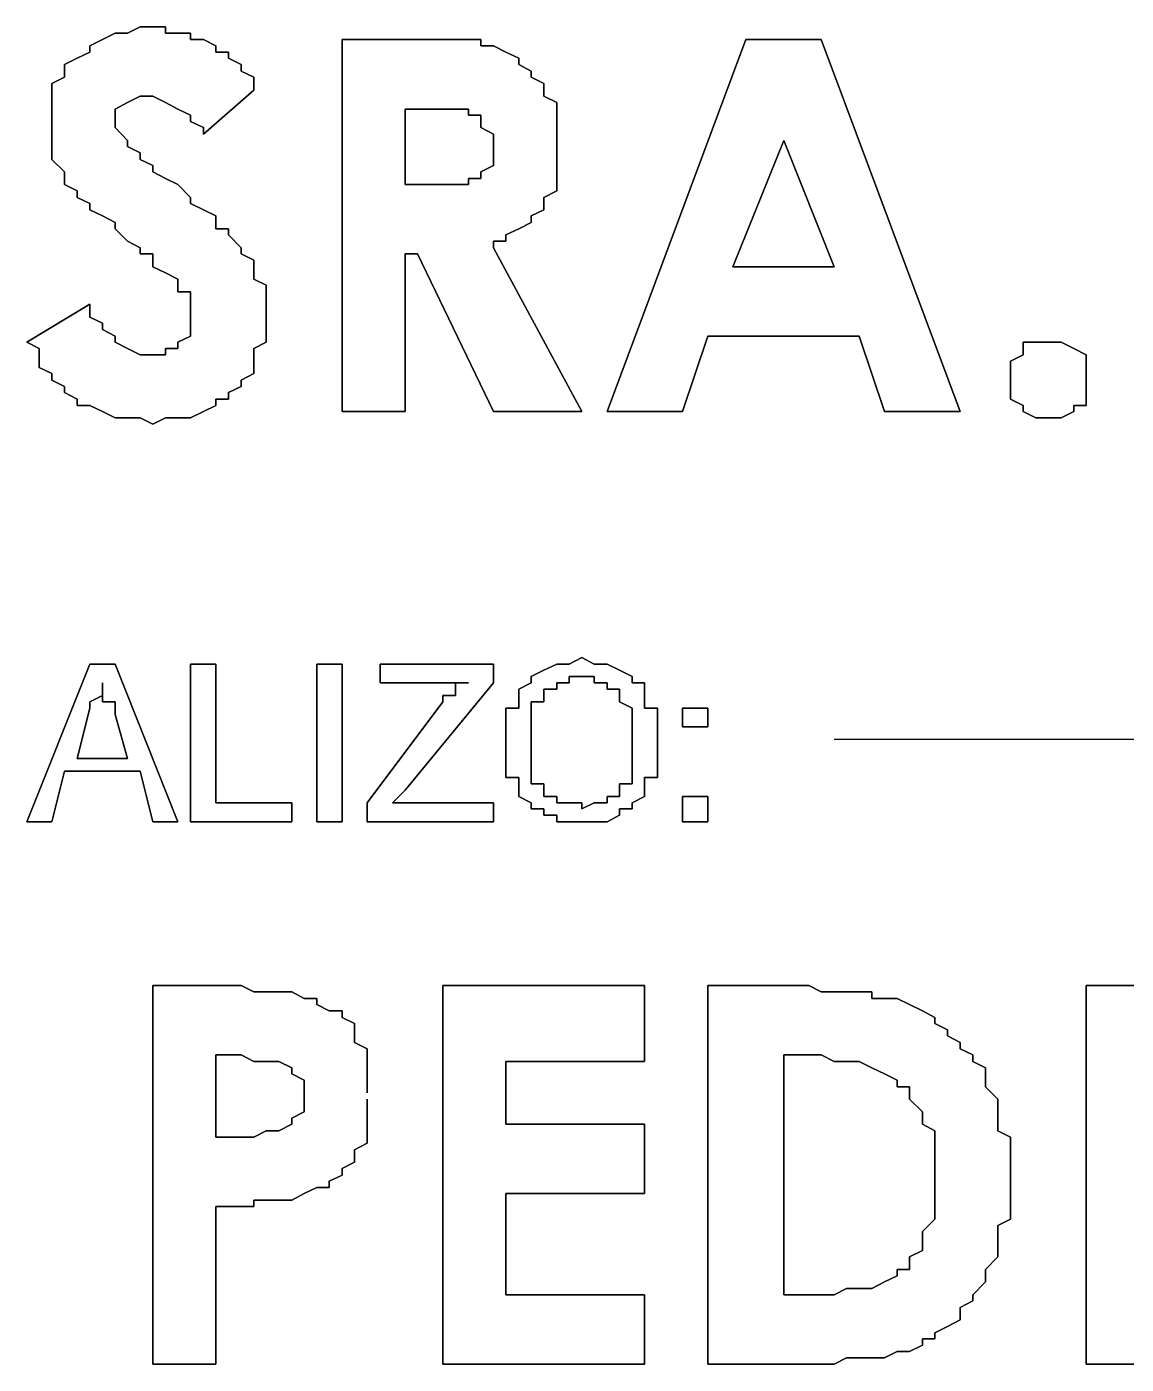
# Model space of a CAD drawing. Header units: metres. Extents: x 2.9 to 42.8, y 1.7 to 28.7.
# Drawn here: x 38.6186 to 38.9261, y 5.2299 to 5.6039 of the extents above; entities that cross this region are included whole.
import ezdxf

# ---------------------------------------------------------------- set-up
doc = ezdxf.new("R2010")
doc.units = ezdxf.units.M
doc.layers.add('AMARILLO', color=2, linetype='Continuous')
doc.layers.add('NEGRO', color=7, linetype='Continuous')

msp = doc.modelspace()

# ---------------------------------------------------------------- linework, layer by layer
at = {"layer": 'AMARILLO', "lineweight": -3}
msp.add_lwpolyline([(40.1073, 5.4046), (38.8444, 5.4046)], dxfattribs=at)
at = {"layer": 'NEGRO', "lineweight": -3}
for points in [[(38.6503, 5.6039), (38.6468, 5.6021), (38.6503, 5.6039)], [(38.6539, 5.6039), (38.6503, 5.6039), (38.6539, 5.6039)], [(38.6574, 5.6039), (38.6539, 5.6039), (38.6574, 5.6039)], [(38.6574, 5.6021), (38.6574, 5.6039), (38.6574, 5.6021)], [(38.6398, 5.6003), (38.6362, 5.5986), (38.6398, 5.6003)], [(38.6433, 5.6021), (38.6398, 5.6003), (38.6433, 5.6021)], [(38.6468, 5.6021), (38.6433, 5.6021), (38.6468, 5.6021)], [(38.6609, 5.6021), (38.6574, 5.6021), (38.6609, 5.6021)], [(38.6644, 5.6021), (38.6609, 5.6021), (38.6644, 5.6021)], [(38.6644, 5.6003), (38.6644, 5.6021), (38.6644, 5.6003)], [(38.668, 5.6003), (38.6644, 5.6003), (38.668, 5.6003)], [(38.6715, 5.5986), (38.668, 5.6003), (38.6715, 5.5986)], [(38.7068, 5.6003), (38.7068, 5.4963), (38.7068, 5.6003)], [(38.7279, 5.6003), (38.7068, 5.6003), (38.7279, 5.6003)], [(38.7315, 5.6003), (38.7279, 5.6003), (38.7315, 5.6003)], [(38.735, 5.6003), (38.7315, 5.6003), (38.735, 5.6003)], [(38.7385, 5.6003), (38.735, 5.6003), (38.7385, 5.6003)], [(38.7421, 5.6003), (38.7385, 5.6003), (38.7421, 5.6003)], [(38.7456, 5.6003), (38.7421, 5.6003), (38.7456, 5.6003)], [(38.7456, 5.5986), (38.7456, 5.6003), (38.7456, 5.5986)], [(38.8197, 5.6003), (38.7809, 5.4963), (38.8197, 5.6003)], [(38.8408, 5.6003), (38.8197, 5.6003), (38.8408, 5.6003)], [(38.8796, 5.4963), (38.8408, 5.6003), (38.8796, 5.4963)], [(38.6327, 5.5951), (38.6292, 5.5933), (38.6327, 5.5951)], [(38.6362, 5.5968), (38.6327, 5.5951), (38.6362, 5.5968)], [(38.6362, 5.5986), (38.6362, 5.5968), (38.6362, 5.5986)], [(38.6715, 5.5968), (38.6715, 5.5986), (38.6715, 5.5968)], [(38.675, 5.5968), (38.6715, 5.5968), (38.675, 5.5968)], [(38.675, 5.5951), (38.675, 5.5968), (38.675, 5.5951)], [(38.6786, 5.5933), (38.675, 5.5951), (38.6786, 5.5933)], [(38.7491, 5.5986), (38.7456, 5.5986), (38.7491, 5.5986)], [(38.7526, 5.5968), (38.7491, 5.5986), (38.7526, 5.5968)], [(38.7562, 5.5951), (38.7526, 5.5968), (38.7562, 5.5951)], [(38.7562, 5.5933), (38.7562, 5.5951), (38.7562, 5.5933)], [(38.6292, 5.5933), (38.6292, 5.5898), (38.6292, 5.5933)], [(38.6786, 5.5915), (38.6786, 5.5933), (38.6786, 5.5915)], [(38.6821, 5.5898), (38.6786, 5.5915), (38.6821, 5.5898)], [(38.7597, 5.5915), (38.7562, 5.5933), (38.7597, 5.5915)], [(38.7597, 5.5898), (38.7597, 5.5915), (38.7597, 5.5898)], [(38.6292, 5.5898), (38.6256, 5.588), (38.6292, 5.5898)], [(38.6256, 5.588), (38.6256, 5.5862), (38.6256, 5.588)], [(38.6821, 5.5862), (38.6821, 5.5898), (38.6821, 5.5862)], [(38.7632, 5.588), (38.7597, 5.5898), (38.7632, 5.588)], [(38.7632, 5.5845), (38.7632, 5.588), (38.7632, 5.5845)], [(38.6256, 5.5862), (38.6256, 5.5845), (38.6256, 5.5862)], [(38.6256, 5.5845), (38.6256, 5.5809), (38.6256, 5.5845)], [(38.6468, 5.5827), (38.6503, 5.5845), (38.6468, 5.5827)], [(38.6503, 5.5845), (38.6539, 5.5845), (38.6503, 5.5845)], [(38.6539, 5.5845), (38.6574, 5.5827), (38.6539, 5.5845)], [(38.668, 5.5739), (38.6821, 5.5862), (38.668, 5.5739)], [(38.7668, 5.5827), (38.7632, 5.5845), (38.7668, 5.5827)], [(38.6256, 5.5809), (38.6256, 5.5792), (38.6256, 5.5809)], [(38.6433, 5.5809), (38.6468, 5.5827), (38.6433, 5.5809)], [(38.6433, 5.5774), (38.6433, 5.5809), (38.6433, 5.5774)], [(38.6574, 5.5827), (38.6609, 5.5809), (38.6574, 5.5827)], [(38.6609, 5.5809), (38.6644, 5.5792), (38.6609, 5.5809)], [(38.7244, 5.5598), (38.7244, 5.5809), (38.7244, 5.5598)], [(38.7244, 5.5809), (38.7315, 5.5809), (38.7244, 5.5809)], [(38.7315, 5.5809), (38.735, 5.5809), (38.7315, 5.5809)], [(38.735, 5.5809), (38.7385, 5.5809), (38.735, 5.5809)], [(38.7385, 5.5809), (38.7421, 5.5809), (38.7385, 5.5809)], [(38.7421, 5.5809), (38.7421, 5.5792), (38.7421, 5.5809)], [(38.7668, 5.5809), (38.7668, 5.5827), (38.7668, 5.5809)], [(38.7668, 5.5792), (38.7668, 5.5809), (38.7668, 5.5792)], [(38.6256, 5.5792), (38.6256, 5.5774), (38.6256, 5.5792)], [(38.6256, 5.5774), (38.6256, 5.5757), (38.6256, 5.5774)], [(38.6433, 5.5757), (38.6433, 5.5774), (38.6433, 5.5757)], [(38.6644, 5.5792), (38.6644, 5.5774), (38.6644, 5.5792)], [(38.6644, 5.5774), (38.668, 5.5757), (38.6644, 5.5774)], [(38.7421, 5.5792), (38.7456, 5.5792), (38.7421, 5.5792)], [(38.7456, 5.5792), (38.7456, 5.5774), (38.7456, 5.5792)], [(38.7456, 5.5774), (38.7456, 5.5757), (38.7456, 5.5774)], [(38.7668, 5.5757), (38.7668, 5.5792), (38.7668, 5.5757)], [(38.6256, 5.5757), (38.6256, 5.5739), (38.6256, 5.5757)], [(38.6256, 5.5739), (38.6256, 5.5704), (38.6256, 5.5739)], [(38.6468, 5.5721), (38.6433, 5.5757), (38.6468, 5.5721)], [(38.668, 5.5757), (38.668, 5.5739), (38.668, 5.5757)], [(38.7456, 5.5757), (38.7491, 5.5739), (38.7456, 5.5757)], [(38.7491, 5.5739), (38.7491, 5.5704), (38.7491, 5.5739)], [(38.7668, 5.5739), (38.7668, 5.5757), (38.7668, 5.5739)], [(38.7668, 5.5704), (38.7668, 5.5739), (38.7668, 5.5704)], [(38.6256, 5.5704), (38.6256, 5.5686), (38.6256, 5.5704)], [(38.6468, 5.5704), (38.6468, 5.5721), (38.6468, 5.5704)], [(38.6503, 5.5686), (38.6468, 5.5704), (38.6503, 5.5686)], [(38.7491, 5.5704), (38.7491, 5.5686), (38.7491, 5.5704)], [(38.7668, 5.5668), (38.7668, 5.5704), (38.7668, 5.5668)], [(38.8161, 5.5368), (38.8303, 5.5721), (38.8161, 5.5368)], [(38.8303, 5.5721), (38.8444, 5.5368), (38.8303, 5.5721)], [(38.6256, 5.5686), (38.6256, 5.5668), (38.6256, 5.5686)], [(38.6256, 5.5668), (38.6292, 5.5633), (38.6256, 5.5668)], [(38.6503, 5.5668), (38.6503, 5.5686), (38.6503, 5.5668)], [(38.6539, 5.5651), (38.6503, 5.5668), (38.6539, 5.5651)], [(38.7491, 5.5686), (38.7491, 5.5651), (38.7491, 5.5686)], [(38.7668, 5.5651), (38.7668, 5.5668), (38.7668, 5.5651)], [(38.6292, 5.5633), (38.6292, 5.5615), (38.6292, 5.5633)], [(38.6292, 5.5615), (38.6292, 5.5598), (38.6292, 5.5615)], [(38.6539, 5.5633), (38.6539, 5.5651), (38.6539, 5.5633)], [(38.6574, 5.5615), (38.6539, 5.5633), (38.6574, 5.5615)], [(38.6609, 5.5598), (38.6574, 5.5615), (38.6609, 5.5598)], [(38.7456, 5.5615), (38.7421, 5.5615), (38.7456, 5.5615)], [(38.7421, 5.5615), (38.7421, 5.5598), (38.7421, 5.5615)], [(38.7491, 5.5651), (38.7456, 5.5633), (38.7491, 5.5651)], [(38.7456, 5.5633), (38.7456, 5.5615), (38.7456, 5.5633)], [(38.7668, 5.5633), (38.7668, 5.5651), (38.7668, 5.5633)], [(38.7668, 5.5598), (38.7668, 5.5633), (38.7668, 5.5598)], [(38.6292, 5.5598), (38.6327, 5.558), (38.6292, 5.5598)], [(38.6327, 5.558), (38.6327, 5.5562), (38.6327, 5.558)], [(38.6644, 5.5562), (38.6609, 5.5598), (38.6644, 5.5562)], [(38.7315, 5.5598), (38.7244, 5.5598), (38.7315, 5.5598)], [(38.735, 5.5598), (38.7315, 5.5598), (38.735, 5.5598)], [(38.7385, 5.5598), (38.735, 5.5598), (38.7385, 5.5598)], [(38.7421, 5.5598), (38.7385, 5.5598), (38.7421, 5.5598)], [(38.7632, 5.5562), (38.7668, 5.558), (38.7632, 5.5562)], [(38.7668, 5.558), (38.7668, 5.5598), (38.7668, 5.558)], [(38.6327, 5.5562), (38.6362, 5.5545), (38.6327, 5.5562)], [(38.6362, 5.5545), (38.6362, 5.5527), (38.6362, 5.5545)], [(38.6644, 5.5545), (38.6644, 5.5562), (38.6644, 5.5545)], [(38.668, 5.5527), (38.6644, 5.5545), (38.668, 5.5527)], [(38.7632, 5.5545), (38.7632, 5.5562), (38.7632, 5.5545)], [(38.7632, 5.5527), (38.7632, 5.5545), (38.7632, 5.5527)], [(38.6362, 5.5527), (38.6398, 5.551), (38.6362, 5.5527)], [(38.6398, 5.551), (38.6433, 5.5492), (38.6398, 5.551)], [(38.6715, 5.551), (38.668, 5.5527), (38.6715, 5.551)], [(38.6715, 5.5492), (38.6715, 5.551), (38.6715, 5.5492)], [(38.7597, 5.551), (38.7632, 5.5527), (38.7597, 5.551)], [(38.7597, 5.5492), (38.7597, 5.551), (38.7597, 5.5492)], [(38.6433, 5.5492), (38.6433, 5.5474), (38.6433, 5.5492)], [(38.6433, 5.5474), (38.6468, 5.5439), (38.6433, 5.5474)], [(38.6715, 5.5474), (38.6715, 5.5492), (38.6715, 5.5474)], [(38.675, 5.5474), (38.6715, 5.5474), (38.675, 5.5474)], [(38.675, 5.5457), (38.675, 5.5474), (38.675, 5.5457)], [(38.7526, 5.5457), (38.7562, 5.5474), (38.7526, 5.5457)], [(38.7562, 5.5474), (38.7597, 5.5492), (38.7562, 5.5474)], [(38.6468, 5.5439), (38.6503, 5.5421), (38.6468, 5.5439)], [(38.6786, 5.5421), (38.675, 5.5457), (38.6786, 5.5421)], [(38.7491, 5.5421), (38.7491, 5.5439), (38.7491, 5.5421)], [(38.7491, 5.5439), (38.7526, 5.5439), (38.7491, 5.5439)], [(38.7526, 5.5439), (38.7526, 5.5457), (38.7526, 5.5439)], [(38.6503, 5.5421), (38.6503, 5.5404), (38.6503, 5.5421)], [(38.6503, 5.5404), (38.6539, 5.5404), (38.6503, 5.5404)], [(38.6539, 5.5404), (38.6539, 5.5368), (38.6539, 5.5404)], [(38.6786, 5.5404), (38.6786, 5.5421), (38.6786, 5.5404)], [(38.6821, 5.5386), (38.6786, 5.5404), (38.6821, 5.5386)], [(38.7244, 5.4963), (38.7244, 5.5404), (38.7244, 5.4963)], [(38.7244, 5.5404), (38.7279, 5.5404), (38.7244, 5.5404)], [(38.7279, 5.5404), (38.7491, 5.4963), (38.7279, 5.5404)], [(38.7738, 5.4963), (38.7491, 5.5421), (38.7738, 5.4963)], [(38.6539, 5.5368), (38.6574, 5.5351), (38.6539, 5.5368)], [(38.6821, 5.5368), (38.6821, 5.5386), (38.6821, 5.5368)], [(38.6821, 5.5351), (38.6821, 5.5368), (38.6821, 5.5351)], [(38.8444, 5.5368), (38.8161, 5.5368), (38.8444, 5.5368)], [(38.6574, 5.5351), (38.6609, 5.5333), (38.6574, 5.5351)], [(38.6609, 5.5333), (38.6609, 5.5316), (38.6609, 5.5333)], [(38.6609, 5.5316), (38.6609, 5.5298), (38.6609, 5.5316)], [(38.6821, 5.5333), (38.6821, 5.5351), (38.6821, 5.5333)], [(38.6856, 5.5316), (38.6821, 5.5333), (38.6856, 5.5316)], [(38.6856, 5.528), (38.6856, 5.5316), (38.6856, 5.528)], [(38.6609, 5.5298), (38.6644, 5.5298), (38.6609, 5.5298)], [(38.6644, 5.5298), (38.6644, 5.5263), (38.6644, 5.5298)], [(38.6856, 5.5263), (38.6856, 5.528), (38.6856, 5.5263)], [(38.6362, 5.5263), (38.6186, 5.5157), (38.6362, 5.5263)], [(38.6362, 5.5227), (38.6362, 5.5263), (38.6362, 5.5227)], [(38.6644, 5.5263), (38.6644, 5.5245), (38.6644, 5.5263)], [(38.6644, 5.5245), (38.6644, 5.5227), (38.6644, 5.5245)], [(38.6856, 5.5227), (38.6856, 5.5263), (38.6856, 5.5227)], [(38.6398, 5.521), (38.6362, 5.5227), (38.6398, 5.521)], [(38.6398, 5.5192), (38.6398, 5.521), (38.6398, 5.5192)], [(38.6644, 5.5227), (38.6644, 5.521), (38.6644, 5.5227)], [(38.6644, 5.521), (38.6644, 5.5192), (38.6644, 5.521)], [(38.6856, 5.521), (38.6856, 5.5227), (38.6856, 5.521)], [(38.6856, 5.5174), (38.6856, 5.521), (38.6856, 5.5174)], [(38.6433, 5.5174), (38.6398, 5.5192), (38.6433, 5.5174)], [(38.6433, 5.5157), (38.6433, 5.5174), (38.6433, 5.5157)], [(38.6644, 5.5174), (38.6609, 5.5157), (38.6644, 5.5174)], [(38.6644, 5.5192), (38.6644, 5.5174), (38.6644, 5.5192)], [(38.6856, 5.5157), (38.6856, 5.5174), (38.6856, 5.5157)], [(38.802, 5.4963), (38.8091, 5.5174), (38.802, 5.4963)], [(38.8091, 5.5174), (38.8514, 5.5174), (38.8091, 5.5174)], [(38.8514, 5.5174), (38.8585, 5.4963), (38.8514, 5.5174)], [(38.6186, 5.5157), (38.6221, 5.5139), (38.6186, 5.5157)], [(38.6221, 5.5139), (38.6221, 5.5122), (38.6221, 5.5139)], [(38.6468, 5.5139), (38.6433, 5.5157), (38.6468, 5.5139)], [(38.6503, 5.5122), (38.6468, 5.5139), (38.6503, 5.5122)], [(38.6609, 5.5139), (38.6574, 5.5139), (38.6609, 5.5139)], [(38.6574, 5.5139), (38.6574, 5.5122), (38.6574, 5.5139)], [(38.6609, 5.5157), (38.6609, 5.5139), (38.6609, 5.5157)], [(38.6821, 5.5139), (38.6856, 5.5157), (38.6821, 5.5139)], [(38.6821, 5.5104), (38.6821, 5.5139), (38.6821, 5.5104)], [(38.9008, 5.5157), (38.8973, 5.5157), (38.9008, 5.5157)], [(38.8973, 5.5157), (38.8973, 5.5139), (38.8973, 5.5157)], [(38.8973, 5.5139), (38.8973, 5.5122), (38.8973, 5.5139)], [(38.9043, 5.5157), (38.9008, 5.5157), (38.9043, 5.5157)], [(38.9079, 5.5157), (38.9043, 5.5157), (38.9079, 5.5157)], [(38.9114, 5.5139), (38.9079, 5.5157), (38.9114, 5.5139)], [(38.9149, 5.5122), (38.9114, 5.5139), (38.9149, 5.5122)], [(38.6221, 5.5122), (38.6221, 5.5086), (38.6221, 5.5122)], [(38.6539, 5.5122), (38.6503, 5.5122), (38.6539, 5.5122)], [(38.6574, 5.5122), (38.6539, 5.5122), (38.6574, 5.5122)], [(38.6821, 5.5086), (38.6821, 5.5104), (38.6821, 5.5086)], [(38.8973, 5.5122), (38.8937, 5.5104), (38.8973, 5.5122)], [(38.8937, 5.5104), (38.8937, 5.5086), (38.8937, 5.5104)], [(38.9149, 5.5086), (38.9149, 5.5122), (38.9149, 5.5086)], [(38.6221, 5.5086), (38.6256, 5.5069), (38.6221, 5.5086)], [(38.6256, 5.5069), (38.6256, 5.5051), (38.6256, 5.5069)], [(38.6786, 5.5051), (38.6821, 5.5069), (38.6786, 5.5051)], [(38.6821, 5.5069), (38.6821, 5.5086), (38.6821, 5.5069)], [(38.8937, 5.5086), (38.8937, 5.5051), (38.8937, 5.5086)], [(38.9149, 5.5069), (38.9149, 5.5086), (38.9149, 5.5069)], [(38.9149, 5.5051), (38.9149, 5.5069), (38.9149, 5.5051)], [(38.6256, 5.5051), (38.6292, 5.5033), (38.6256, 5.5051)], [(38.6292, 5.5033), (38.6292, 5.5016), (38.6292, 5.5033)], [(38.6292, 5.5016), (38.6327, 5.4998), (38.6292, 5.5016)], [(38.675, 5.5016), (38.6786, 5.5033), (38.675, 5.5016)], [(38.675, 5.4998), (38.675, 5.5016), (38.675, 5.4998)], [(38.6786, 5.5033), (38.6786, 5.5051), (38.6786, 5.5033)], [(38.8937, 5.5051), (38.8937, 5.5033), (38.8937, 5.5051)], [(38.8937, 5.5033), (38.8937, 5.5016), (38.8937, 5.5033)], [(38.8937, 5.5016), (38.8937, 5.4998), (38.8937, 5.5016)], [(38.9149, 5.5033), (38.9149, 5.5051), (38.9149, 5.5033)], [(38.9149, 5.4998), (38.9149, 5.5033), (38.9149, 5.4998)], [(38.6327, 5.4998), (38.6327, 5.498), (38.6327, 5.4998)], [(38.6327, 5.498), (38.6362, 5.498), (38.6327, 5.498)], [(38.6362, 5.498), (38.6398, 5.4963), (38.6362, 5.498)], [(38.668, 5.4963), (38.6715, 5.498), (38.668, 5.4963)], [(38.6715, 5.498), (38.6715, 5.4998), (38.6715, 5.498)], [(38.6715, 5.4998), (38.675, 5.4998), (38.6715, 5.4998)], [(38.8937, 5.4998), (38.8973, 5.498), (38.8937, 5.4998)], [(38.8973, 5.498), (38.8973, 5.4963), (38.8973, 5.498)], [(38.9114, 5.4963), (38.9114, 5.498), (38.9114, 5.4963)], [(38.9114, 5.498), (38.9149, 5.498), (38.9114, 5.498)], [(38.9149, 5.498), (38.9149, 5.4998), (38.9149, 5.498)], [(38.6398, 5.4963), (38.6433, 5.4945), (38.6398, 5.4963)], [(38.6433, 5.4945), (38.6468, 5.4945), (38.6433, 5.4945)], [(38.6468, 5.4945), (38.6503, 5.4945), (38.6468, 5.4945)], [(38.6503, 5.4945), (38.6539, 5.4928), (38.6503, 5.4945)], [(38.6539, 5.4928), (38.6574, 5.4945), (38.6539, 5.4928)], [(38.6574, 5.4945), (38.6609, 5.4945), (38.6574, 5.4945)], [(38.6609, 5.4945), (38.6644, 5.4945), (38.6609, 5.4945)], [(38.6644, 5.4945), (38.668, 5.4963), (38.6644, 5.4945)], [(38.7068, 5.4963), (38.7244, 5.4963), (38.7068, 5.4963)], [(38.7491, 5.4963), (38.7738, 5.4963), (38.7491, 5.4963)], [(38.7809, 5.4963), (38.802, 5.4963), (38.7809, 5.4963)], [(38.8585, 5.4963), (38.8796, 5.4963), (38.8585, 5.4963)], [(38.8973, 5.4963), (38.9008, 5.4945), (38.8973, 5.4963)], [(38.9008, 5.4945), (38.9043, 5.4945), (38.9008, 5.4945)], [(38.9043, 5.4945), (38.9079, 5.4945), (38.9043, 5.4945)], [(38.9079, 5.4945), (38.9114, 5.4963), (38.9079, 5.4945)], [(38.7738, 5.4275), (38.7703, 5.4257), (38.7738, 5.4275)], [(38.7773, 5.4257), (38.7738, 5.4275), (38.7773, 5.4257)], [(38.6362, 5.4257), (38.6186, 5.3816), (38.6362, 5.4257)], [(38.6433, 5.4257), (38.6362, 5.4257), (38.6433, 5.4257)], [(38.6609, 5.3816), (38.6433, 5.4257), (38.6609, 5.3816)], [(38.6715, 5.4257), (38.6644, 5.4257), (38.6715, 5.4257)], [(38.6644, 5.4257), (38.6644, 5.3816), (38.6644, 5.4257)], [(38.6715, 5.3869), (38.6715, 5.4257), (38.6715, 5.3869)], [(38.7068, 5.4257), (38.6997, 5.4257), (38.7068, 5.4257)], [(38.6997, 5.4257), (38.6997, 5.3816), (38.6997, 5.4257)], [(38.7068, 5.3816), (38.7068, 5.4257), (38.7068, 5.3816)], [(38.7491, 5.4257), (38.7174, 5.4257), (38.7491, 5.4257)], [(38.7174, 5.4257), (38.7174, 5.4204), (38.7174, 5.4257)], [(38.7491, 5.4204), (38.7491, 5.4257), (38.7491, 5.4204)], [(38.7632, 5.424), (38.7597, 5.4222), (38.7632, 5.424)], [(38.7668, 5.4257), (38.7632, 5.424), (38.7668, 5.4257)], [(38.7703, 5.4257), (38.7668, 5.4257), (38.7703, 5.4257)], [(38.7809, 5.4257), (38.7773, 5.4257), (38.7809, 5.4257)], [(38.7844, 5.424), (38.7809, 5.4257), (38.7844, 5.424)], [(38.7879, 5.4222), (38.7844, 5.424), (38.7879, 5.4222)], [(38.6398, 5.4187), (38.6398, 5.4204), (38.6398, 5.4187)], [(38.6398, 5.4204), (38.6398, 5.4187), (38.6398, 5.4204)], [(38.7174, 5.4204), (38.7421, 5.4204), (38.7174, 5.4204)], [(38.7244, 5.3904), (38.7491, 5.4204), (38.7244, 5.3904)], [(38.7421, 5.4204), (38.7385, 5.4204), (38.7421, 5.4204)], [(38.7385, 5.4204), (38.7385, 5.4187), (38.7385, 5.4204)], [(38.7597, 5.4204), (38.7562, 5.4187), (38.7597, 5.4204)], [(38.7597, 5.4222), (38.7597, 5.4204), (38.7597, 5.4222)], [(38.7668, 5.4187), (38.7668, 5.4204), (38.7668, 5.4187)], [(38.7668, 5.4204), (38.7703, 5.4204), (38.7668, 5.4204)], [(38.7703, 5.4204), (38.7703, 5.4222), (38.7703, 5.4204)], [(38.7703, 5.4222), (38.7738, 5.4222), (38.7703, 5.4222)], [(38.7738, 5.4222), (38.7773, 5.4222), (38.7738, 5.4222)], [(38.7773, 5.4222), (38.7773, 5.4204), (38.7773, 5.4222)], [(38.7773, 5.4204), (38.7809, 5.4204), (38.7773, 5.4204)], [(38.7809, 5.4204), (38.7809, 5.4187), (38.7809, 5.4204)], [(38.7879, 5.4204), (38.7879, 5.4222), (38.7879, 5.4204)], [(38.7914, 5.4204), (38.7879, 5.4204), (38.7914, 5.4204)], [(38.7914, 5.4187), (38.7914, 5.4204), (38.7914, 5.4187)], [(38.6362, 5.4151), (38.6398, 5.4169), (38.6362, 5.4151)], [(38.6398, 5.4169), (38.6398, 5.4187), (38.6398, 5.4169)], [(38.6398, 5.4187), (38.6398, 5.4169), (38.6398, 5.4187)], [(38.6398, 5.4169), (38.6398, 5.4151), (38.6398, 5.4169)], [(38.7385, 5.4169), (38.735, 5.4169), (38.7385, 5.4169)], [(38.735, 5.4169), (38.735, 5.4151), (38.735, 5.4169)], [(38.7385, 5.4187), (38.7385, 5.4169), (38.7385, 5.4187)], [(38.7562, 5.4187), (38.7562, 5.4169), (38.7562, 5.4187)], [(38.7562, 5.4169), (38.7562, 5.4151), (38.7562, 5.4169)], [(38.7632, 5.4169), (38.7632, 5.4187), (38.7632, 5.4169)], [(38.7632, 5.4187), (38.7668, 5.4187), (38.7632, 5.4187)], [(38.7632, 5.4151), (38.7632, 5.4169), (38.7632, 5.4151)], [(38.7809, 5.4187), (38.7844, 5.4187), (38.7809, 5.4187)], [(38.7844, 5.4187), (38.7844, 5.4169), (38.7844, 5.4187)], [(38.7844, 5.4169), (38.7844, 5.4151), (38.7844, 5.4169)], [(38.7914, 5.4169), (38.7914, 5.4187), (38.7914, 5.4169)], [(38.7914, 5.4151), (38.7914, 5.4169), (38.7914, 5.4151)], [(38.6327, 5.3993), (38.6362, 5.4134), (38.6327, 5.3993)], [(38.6362, 5.4134), (38.6362, 5.4151), (38.6362, 5.4134)], [(38.6398, 5.4151), (38.6433, 5.4151), (38.6398, 5.4151)], [(38.6433, 5.4151), (38.6433, 5.4134), (38.6433, 5.4151)], [(38.6433, 5.4134), (38.6433, 5.4116), (38.6433, 5.4134)], [(38.735, 5.4151), (38.7138, 5.3869), (38.735, 5.4151)], [(38.7562, 5.4134), (38.7526, 5.4134), (38.7562, 5.4134)], [(38.7526, 5.4134), (38.7526, 5.4116), (38.7526, 5.4134)], [(38.7562, 5.4151), (38.7562, 5.4134), (38.7562, 5.4151)], [(38.7597, 5.4134), (38.7597, 5.4151), (38.7597, 5.4134)], [(38.7597, 5.4151), (38.7632, 5.4151), (38.7597, 5.4151)], [(38.7597, 5.4116), (38.7597, 5.4134), (38.7597, 5.4116)], [(38.7844, 5.4151), (38.7879, 5.4134), (38.7844, 5.4151)], [(38.7879, 5.4134), (38.7879, 5.4116), (38.7879, 5.4134)], [(38.7914, 5.4134), (38.7914, 5.4151), (38.7914, 5.4134)], [(38.795, 5.4134), (38.7914, 5.4134), (38.795, 5.4134)], [(38.795, 5.4116), (38.795, 5.4134), (38.795, 5.4116)], [(38.8091, 5.4134), (38.802, 5.4134), (38.8091, 5.4134)], [(38.802, 5.4134), (38.802, 5.4081), (38.802, 5.4134)], [(38.8091, 5.4081), (38.8091, 5.4134), (38.8091, 5.4081)], [(38.6433, 5.4116), (38.6468, 5.3993), (38.6433, 5.4116)], [(38.7526, 5.4116), (38.7526, 5.4098), (38.7526, 5.4116)], [(38.7526, 5.4098), (38.7526, 5.4081), (38.7526, 5.4098)], [(38.7526, 5.4081), (38.7526, 5.4063), (38.7526, 5.4081)], [(38.7597, 5.4098), (38.7597, 5.4116), (38.7597, 5.4098)], [(38.7597, 5.4081), (38.7597, 5.4098), (38.7597, 5.4081)], [(38.7597, 5.4063), (38.7597, 5.4081), (38.7597, 5.4063)], [(38.7879, 5.4116), (38.7879, 5.4098), (38.7879, 5.4116)], [(38.7879, 5.4098), (38.7879, 5.4081), (38.7879, 5.4098)], [(38.7879, 5.4081), (38.7879, 5.4063), (38.7879, 5.4081)], [(38.795, 5.4098), (38.795, 5.4116), (38.795, 5.4098)], [(38.795, 5.4081), (38.795, 5.4098), (38.795, 5.4081)], [(38.795, 5.4063), (38.795, 5.4081), (38.795, 5.4063)], [(38.802, 5.4081), (38.8091, 5.4081), (38.802, 5.4081)], [(38.7526, 5.4063), (38.7526, 5.4046), (38.7526, 5.4063)], [(38.7526, 5.4046), (38.7526, 5.4028), (38.7526, 5.4046)], [(38.7597, 5.4046), (38.7597, 5.4063), (38.7597, 5.4046)], [(38.7597, 5.4028), (38.7597, 5.4046), (38.7597, 5.4028)], [(38.7879, 5.4063), (38.7879, 5.4046), (38.7879, 5.4063)], [(38.7879, 5.4046), (38.7879, 5.4028), (38.7879, 5.4046)], [(38.795, 5.4046), (38.795, 5.4063), (38.795, 5.4046)], [(38.795, 5.4028), (38.795, 5.4046), (38.795, 5.4028)], [(38.7526, 5.4028), (38.7526, 5.401), (38.7526, 5.4028)], [(38.7526, 5.401), (38.7526, 5.3993), (38.7526, 5.401)], [(38.7597, 5.401), (38.7597, 5.4028), (38.7597, 5.401)], [(38.7597, 5.3993), (38.7597, 5.401), (38.7597, 5.3993)], [(38.7879, 5.4028), (38.7879, 5.401), (38.7879, 5.4028)], [(38.7879, 5.401), (38.7879, 5.3993), (38.7879, 5.401)], [(38.795, 5.401), (38.795, 5.4028), (38.795, 5.401)], [(38.795, 5.3993), (38.795, 5.401), (38.795, 5.3993)], [(38.6468, 5.3993), (38.6327, 5.3993), (38.6468, 5.3993)], [(38.7526, 5.3993), (38.7526, 5.3975), (38.7526, 5.3993)], [(38.7526, 5.3975), (38.7526, 5.3957), (38.7526, 5.3975)], [(38.7597, 5.3975), (38.7597, 5.3993), (38.7597, 5.3975)], [(38.7597, 5.3957), (38.7597, 5.3975), (38.7597, 5.3957)], [(38.7879, 5.3993), (38.7879, 5.3975), (38.7879, 5.3993)], [(38.7879, 5.3975), (38.7879, 5.3957), (38.7879, 5.3975)], [(38.795, 5.3975), (38.795, 5.3993), (38.795, 5.3975)], [(38.795, 5.3957), (38.795, 5.3975), (38.795, 5.3957)], [(38.6256, 5.3816), (38.6292, 5.3957), (38.6256, 5.3816)], [(38.6292, 5.3957), (38.6503, 5.3957), (38.6292, 5.3957)], [(38.6503, 5.3957), (38.6539, 5.3816), (38.6503, 5.3957)], [(38.7526, 5.3957), (38.7526, 5.394), (38.7526, 5.3957)], [(38.7526, 5.394), (38.7562, 5.394), (38.7526, 5.394)], [(38.7562, 5.394), (38.7562, 5.3922), (38.7562, 5.394)], [(38.7597, 5.394), (38.7597, 5.3957), (38.7597, 5.394)], [(38.7597, 5.3922), (38.7597, 5.394), (38.7597, 5.3922)], [(38.7879, 5.3957), (38.7879, 5.394), (38.7879, 5.3957)], [(38.7879, 5.394), (38.7879, 5.3922), (38.7879, 5.394)], [(38.7914, 5.3922), (38.7914, 5.394), (38.7914, 5.3922)], [(38.7914, 5.394), (38.795, 5.394), (38.7914, 5.394)], [(38.795, 5.394), (38.795, 5.3957), (38.795, 5.394)], [(38.7209, 5.3869), (38.7244, 5.3904), (38.7209, 5.3869)], [(38.7562, 5.3922), (38.7562, 5.3904), (38.7562, 5.3922)], [(38.7562, 5.3904), (38.7562, 5.3887), (38.7562, 5.3904)], [(38.7632, 5.3922), (38.7597, 5.3922), (38.7632, 5.3922)], [(38.7632, 5.3904), (38.7632, 5.3922), (38.7632, 5.3904)], [(38.7632, 5.3887), (38.7632, 5.3904), (38.7632, 5.3887)], [(38.7879, 5.3922), (38.7844, 5.3922), (38.7879, 5.3922)], [(38.7844, 5.3922), (38.7844, 5.3904), (38.7844, 5.3922)], [(38.7844, 5.3904), (38.7844, 5.3887), (38.7844, 5.3904)], [(38.7914, 5.3904), (38.7914, 5.3922), (38.7914, 5.3904)], [(38.7914, 5.3887), (38.7914, 5.3904), (38.7914, 5.3887)], [(38.6927, 5.3869), (38.6715, 5.3869), (38.6927, 5.3869)], [(38.6927, 5.3816), (38.6927, 5.3869), (38.6927, 5.3816)], [(38.7138, 5.3869), (38.7138, 5.3816), (38.7138, 5.3869)], [(38.7491, 5.3869), (38.7209, 5.3869), (38.7491, 5.3869)], [(38.7491, 5.3816), (38.7491, 5.3869), (38.7491, 5.3816)], [(38.7562, 5.3887), (38.7597, 5.3869), (38.7562, 5.3887)], [(38.7597, 5.3869), (38.7597, 5.3852), (38.7597, 5.3869)], [(38.7668, 5.3887), (38.7632, 5.3887), (38.7668, 5.3887)], [(38.7668, 5.3869), (38.7668, 5.3887), (38.7668, 5.3869)], [(38.7703, 5.3869), (38.7668, 5.3869), (38.7703, 5.3869)], [(38.7738, 5.3869), (38.7703, 5.3869), (38.7738, 5.3869)], [(38.7773, 5.3869), (38.7738, 5.3852), (38.7773, 5.3869)], [(38.7738, 5.3852), (38.7738, 5.3869), (38.7738, 5.3852)], [(38.7809, 5.3869), (38.7773, 5.3869), (38.7809, 5.3869)], [(38.7844, 5.3887), (38.7809, 5.3887), (38.7844, 5.3887)], [(38.7809, 5.3887), (38.7809, 5.3869), (38.7809, 5.3887)], [(38.7879, 5.3869), (38.7914, 5.3887), (38.7879, 5.3869)], [(38.7879, 5.3852), (38.7879, 5.3869), (38.7879, 5.3852)], [(38.8091, 5.3887), (38.802, 5.3887), (38.8091, 5.3887)], [(38.802, 5.3887), (38.802, 5.3816), (38.802, 5.3887)], [(38.8091, 5.3816), (38.8091, 5.3887), (38.8091, 5.3816)], [(38.7597, 5.3852), (38.7632, 5.3852), (38.7597, 5.3852)], [(38.7632, 5.3852), (38.7632, 5.3834), (38.7632, 5.3852)], [(38.7632, 5.3834), (38.7668, 5.3834), (38.7632, 5.3834)], [(38.7668, 5.3834), (38.7668, 5.3816), (38.7668, 5.3834)], [(38.7809, 5.3816), (38.7844, 5.3834), (38.7809, 5.3816)], [(38.7844, 5.3834), (38.7844, 5.3852), (38.7844, 5.3834)], [(38.7844, 5.3852), (38.7879, 5.3852), (38.7844, 5.3852)], [(38.6186, 5.3816), (38.6256, 5.3816), (38.6186, 5.3816)], [(38.6539, 5.3816), (38.6609, 5.3816), (38.6539, 5.3816)], [(38.6644, 5.3816), (38.6927, 5.3816), (38.6644, 5.3816)], [(38.6997, 5.3816), (38.7068, 5.3816), (38.6997, 5.3816)], [(38.7138, 5.3816), (38.7491, 5.3816), (38.7138, 5.3816)], [(38.7668, 5.3816), (38.7703, 5.3816), (38.7668, 5.3816)], [(38.7703, 5.3816), (38.7738, 5.3816), (38.7703, 5.3816)], [(38.7738, 5.3816), (38.7773, 5.3816), (38.7738, 5.3816)], [(38.7773, 5.3816), (38.7809, 5.3816), (38.7773, 5.3816)], [(38.802, 5.3816), (38.8091, 5.3816), (38.802, 5.3816)], [(38.6539, 5.3358), (38.6539, 5.2299), (38.6539, 5.3358)], [(38.675, 5.3358), (38.6539, 5.3358), (38.675, 5.3358)], [(38.6786, 5.3358), (38.675, 5.3358), (38.6786, 5.3358)], [(38.6821, 5.334), (38.6786, 5.3358), (38.6821, 5.334)], [(38.6856, 5.334), (38.6821, 5.334), (38.6856, 5.334)], [(38.6891, 5.334), (38.6856, 5.334), (38.6891, 5.334)], [(38.6927, 5.334), (38.6891, 5.334), (38.6927, 5.334)], [(38.6962, 5.3322), (38.6927, 5.334), (38.6962, 5.3322)], [(38.735, 5.3358), (38.735, 5.2299), (38.735, 5.3358)], [(38.7914, 5.3358), (38.735, 5.3358), (38.7914, 5.3358)], [(38.7914, 5.3146), (38.7914, 5.3358), (38.7914, 5.3146)], [(38.8091, 5.3358), (38.8091, 5.2299), (38.8091, 5.3358)], [(38.8338, 5.3358), (38.8091, 5.3358), (38.8338, 5.3358)], [(38.8373, 5.3358), (38.8338, 5.3358), (38.8373, 5.3358)], [(38.8408, 5.334), (38.8373, 5.3358), (38.8408, 5.334)], [(38.8444, 5.334), (38.8408, 5.334), (38.8444, 5.334)], [(38.8479, 5.334), (38.8444, 5.334), (38.8479, 5.334)], [(38.8514, 5.334), (38.8479, 5.334), (38.8514, 5.334)], [(38.8549, 5.334), (38.8514, 5.334), (38.8549, 5.334)], [(38.8549, 5.3322), (38.8549, 5.334), (38.8549, 5.3322)], [(38.9149, 5.3358), (38.9149, 5.2299), (38.9149, 5.3358)], [(38.9361, 5.3358), (38.9149, 5.3358), (38.9361, 5.3358)], [(38.6997, 5.3322), (38.6962, 5.3322), (38.6997, 5.3322)], [(38.6997, 5.3305), (38.6997, 5.3322), (38.6997, 5.3305)], [(38.7032, 5.3287), (38.6997, 5.3305), (38.7032, 5.3287)], [(38.8585, 5.3322), (38.8549, 5.3322), (38.8585, 5.3322)], [(38.862, 5.3322), (38.8585, 5.3322), (38.862, 5.3322)], [(38.8655, 5.3305), (38.862, 5.3322), (38.8655, 5.3305)], [(38.8691, 5.3287), (38.8655, 5.3305), (38.8691, 5.3287)], [(38.7068, 5.3287), (38.7032, 5.3287), (38.7068, 5.3287)], [(38.7068, 5.3269), (38.7068, 5.3287), (38.7068, 5.3269)], [(38.7103, 5.3252), (38.7068, 5.3269), (38.7103, 5.3252)], [(38.8726, 5.3269), (38.8691, 5.3287), (38.8726, 5.3269)], [(38.8726, 5.3252), (38.8726, 5.3269), (38.8726, 5.3252)], [(38.7103, 5.3217), (38.7103, 5.3252), (38.7103, 5.3217)], [(38.8761, 5.3234), (38.8726, 5.3252), (38.8761, 5.3234)], [(38.8761, 5.3217), (38.8761, 5.3234), (38.8761, 5.3217)], [(38.7103, 5.3199), (38.7103, 5.3217), (38.7103, 5.3199)], [(38.7138, 5.3181), (38.7103, 5.3199), (38.7138, 5.3181)], [(38.8796, 5.3199), (38.8761, 5.3217), (38.8796, 5.3199)], [(38.8796, 5.3181), (38.8796, 5.3199), (38.8796, 5.3181)], [(38.6715, 5.2934), (38.6715, 5.3164), (38.6715, 5.2934)], [(38.6715, 5.3164), (38.6786, 5.3164), (38.6715, 5.3164)], [(38.6786, 5.3164), (38.6821, 5.3146), (38.6786, 5.3164)], [(38.6821, 5.3146), (38.6856, 5.3146), (38.6821, 5.3146)], [(38.6856, 5.3146), (38.6891, 5.3146), (38.6856, 5.3146)], [(38.6891, 5.3146), (38.6927, 5.3128), (38.6891, 5.3146)], [(38.7138, 5.3146), (38.7138, 5.3181), (38.7138, 5.3146)], [(38.7138, 5.3128), (38.7138, 5.3146), (38.7138, 5.3128)], [(38.7526, 5.297), (38.7526, 5.3146), (38.7526, 5.297)], [(38.7526, 5.3146), (38.7914, 5.3146), (38.7526, 5.3146)], [(38.8303, 5.3164), (38.8373, 5.3164), (38.8303, 5.3164)], [(38.8303, 5.2493), (38.8303, 5.3164), (38.8303, 5.2493)], [(38.8373, 5.3164), (38.8408, 5.3164), (38.8373, 5.3164)], [(38.8408, 5.3164), (38.8444, 5.3146), (38.8408, 5.3164)], [(38.8444, 5.3146), (38.8479, 5.3146), (38.8444, 5.3146)], [(38.8479, 5.3146), (38.8514, 5.3146), (38.8479, 5.3146)], [(38.8514, 5.3146), (38.8549, 5.3128), (38.8514, 5.3146)], [(38.8832, 5.3164), (38.8796, 5.3181), (38.8832, 5.3164)], [(38.8832, 5.3146), (38.8832, 5.3164), (38.8832, 5.3146)], [(38.8867, 5.3128), (38.8832, 5.3146), (38.8867, 5.3128)], [(38.6927, 5.3128), (38.6927, 5.3111), (38.6927, 5.3128)], [(38.6927, 5.3111), (38.6962, 5.3093), (38.6927, 5.3111)], [(38.7138, 5.3111), (38.7138, 5.3128), (38.7138, 5.3111)], [(38.7138, 5.3075), (38.7138, 5.3111), (38.7138, 5.3075)], [(38.8549, 5.3128), (38.8585, 5.3111), (38.8549, 5.3128)], [(38.8585, 5.3111), (38.862, 5.3093), (38.8585, 5.3111)], [(38.8867, 5.3111), (38.8867, 5.3128), (38.8867, 5.3111)], [(38.8867, 5.3093), (38.8867, 5.3111), (38.8867, 5.3093)], [(38.6962, 5.3093), (38.6962, 5.3075), (38.6962, 5.3093)], [(38.6962, 5.3075), (38.6962, 5.304), (38.6962, 5.3075)], [(38.7138, 5.3058), (38.7138, 5.3075), (38.7138, 5.3058)], [(38.862, 5.3093), (38.862, 5.3075), (38.862, 5.3093)], [(38.862, 5.3075), (38.8655, 5.3075), (38.862, 5.3075)], [(38.8655, 5.3075), (38.8655, 5.3058), (38.8655, 5.3075)], [(38.8867, 5.3075), (38.8867, 5.3093), (38.8867, 5.3075)], [(38.8902, 5.304), (38.8867, 5.3075), (38.8902, 5.304)], [(38.6962, 5.304), (38.6962, 5.3005), (38.6962, 5.304)], [(38.7138, 5.3022), (38.7138, 5.304), (38.7138, 5.3022)], [(38.8655, 5.3058), (38.8655, 5.304), (38.8655, 5.3058)], [(38.8655, 5.304), (38.8691, 5.3005), (38.8655, 5.304)], [(38.8902, 5.3022), (38.8902, 5.304), (38.8902, 5.3022)], [(38.6962, 5.3005), (38.6927, 5.2987), (38.6962, 5.3005)], [(38.7138, 5.2987), (38.7138, 5.3022), (38.7138, 5.2987)], [(38.8691, 5.3005), (38.8691, 5.2987), (38.8691, 5.3005)], [(38.8902, 5.3005), (38.8902, 5.3022), (38.8902, 5.3005)], [(38.8902, 5.297), (38.8902, 5.3005), (38.8902, 5.297)], [(38.6927, 5.297), (38.6891, 5.2952), (38.6927, 5.297)], [(38.6927, 5.2987), (38.6927, 5.297), (38.6927, 5.2987)], [(38.7138, 5.297), (38.7138, 5.2987), (38.7138, 5.297)], [(38.7138, 5.2952), (38.7138, 5.297), (38.7138, 5.2952)], [(38.7914, 5.297), (38.7526, 5.297), (38.7914, 5.297)], [(38.7914, 5.2776), (38.7914, 5.297), (38.7914, 5.2776)], [(38.8691, 5.2987), (38.8691, 5.297), (38.8691, 5.2987)], [(38.8691, 5.297), (38.8726, 5.2952), (38.8691, 5.297)], [(38.8902, 5.2952), (38.8902, 5.297), (38.8902, 5.2952)], [(38.6786, 5.2934), (38.6715, 5.2934), (38.6786, 5.2934)], [(38.6821, 5.2934), (38.6786, 5.2934), (38.6821, 5.2934)], [(38.6856, 5.2952), (38.6821, 5.2934), (38.6856, 5.2952)], [(38.6891, 5.2952), (38.6856, 5.2952), (38.6891, 5.2952)], [(38.7138, 5.2917), (38.7138, 5.2952), (38.7138, 5.2917)], [(38.8726, 5.2952), (38.8726, 5.2917), (38.8726, 5.2952)], [(38.8937, 5.2934), (38.8902, 5.2952), (38.8937, 5.2934)], [(38.8937, 5.2899), (38.8937, 5.2934), (38.8937, 5.2899)], [(38.7103, 5.2899), (38.7138, 5.2917), (38.7103, 5.2899)], [(38.7103, 5.2881), (38.7103, 5.2899), (38.7103, 5.2881)], [(38.8726, 5.2917), (38.8726, 5.2899), (38.8726, 5.2917)], [(38.8726, 5.2899), (38.8726, 5.2881), (38.8726, 5.2899)], [(38.8937, 5.2881), (38.8937, 5.2899), (38.8937, 5.2881)], [(38.7068, 5.2846), (38.7103, 5.2864), (38.7068, 5.2846)], [(38.7103, 5.2864), (38.7103, 5.2881), (38.7103, 5.2864)], [(38.8726, 5.2881), (38.8726, 5.2846), (38.8726, 5.2881)], [(38.8937, 5.2846), (38.8937, 5.2881), (38.8937, 5.2846)], [(38.7032, 5.2811), (38.7068, 5.2828), (38.7032, 5.2811)], [(38.7032, 5.2793), (38.7032, 5.2811), (38.7032, 5.2793)], [(38.7068, 5.2828), (38.7068, 5.2846), (38.7068, 5.2828)], [(38.8726, 5.2846), (38.8726, 5.2811), (38.8726, 5.2846)], [(38.8726, 5.2811), (38.8726, 5.2776), (38.8726, 5.2811)], [(38.8937, 5.2828), (38.8937, 5.2846), (38.8937, 5.2828)], [(38.8937, 5.2811), (38.8937, 5.2828), (38.8937, 5.2811)], [(38.8937, 5.2793), (38.8937, 5.2811), (38.8937, 5.2793)], [(38.6927, 5.2758), (38.6962, 5.2776), (38.6927, 5.2758)], [(38.6962, 5.2776), (38.6997, 5.2793), (38.6962, 5.2776)], [(38.6997, 5.2793), (38.7032, 5.2793), (38.6997, 5.2793)], [(38.7526, 5.2493), (38.7526, 5.2776), (38.7526, 5.2493)], [(38.7526, 5.2776), (38.7914, 5.2776), (38.7526, 5.2776)], [(38.8726, 5.2776), (38.8726, 5.274), (38.8726, 5.2776)], [(38.8937, 5.2758), (38.8937, 5.2793), (38.8937, 5.2758)], [(38.6715, 5.2299), (38.6715, 5.274), (38.6715, 5.2299)], [(38.6715, 5.274), (38.675, 5.274), (38.6715, 5.274)], [(38.675, 5.274), (38.6786, 5.274), (38.675, 5.274)], [(38.6786, 5.274), (38.6821, 5.274), (38.6786, 5.274)], [(38.6821, 5.274), (38.6821, 5.2758), (38.6821, 5.274)], [(38.6821, 5.2758), (38.6856, 5.2758), (38.6821, 5.2758)], [(38.6856, 5.2758), (38.6891, 5.2758), (38.6856, 5.2758)], [(38.6891, 5.2758), (38.6927, 5.2758), (38.6891, 5.2758)], [(38.8726, 5.274), (38.8726, 5.2723), (38.8726, 5.274)], [(38.8937, 5.274), (38.8937, 5.2758), (38.8937, 5.274)], [(38.8937, 5.2705), (38.8937, 5.274), (38.8937, 5.2705)], [(38.8726, 5.2705), (38.8691, 5.267), (38.8726, 5.2705)], [(38.8726, 5.2723), (38.8726, 5.2705), (38.8726, 5.2723)], [(38.8902, 5.2687), (38.8937, 5.2705), (38.8902, 5.2687)], [(38.8691, 5.267), (38.8691, 5.2652), (38.8691, 5.267)], [(38.8902, 5.2652), (38.8902, 5.2687), (38.8902, 5.2652)], [(38.8691, 5.2652), (38.8691, 5.2634), (38.8691, 5.2652)], [(38.8691, 5.2634), (38.8691, 5.2617), (38.8691, 5.2634)], [(38.8902, 5.2634), (38.8902, 5.2652), (38.8902, 5.2634)], [(38.8902, 5.2617), (38.8902, 5.2634), (38.8902, 5.2617)], [(38.8691, 5.2617), (38.8655, 5.2599), (38.8691, 5.2617)], [(38.8655, 5.2599), (38.8655, 5.2564), (38.8655, 5.2599)], [(38.8867, 5.2564), (38.8902, 5.2599), (38.8867, 5.2564)], [(38.8902, 5.2599), (38.8902, 5.2617), (38.8902, 5.2599)], [(38.8655, 5.2564), (38.862, 5.2564), (38.8655, 5.2564)], [(38.862, 5.2564), (38.862, 5.2546), (38.862, 5.2564)], [(38.8867, 5.2546), (38.8867, 5.2564), (38.8867, 5.2546)], [(38.8479, 5.2511), (38.8444, 5.2493), (38.8479, 5.2511)], [(38.8514, 5.2511), (38.8479, 5.2511), (38.8514, 5.2511)], [(38.8549, 5.2511), (38.8514, 5.2511), (38.8549, 5.2511)], [(38.8585, 5.2529), (38.8549, 5.2511), (38.8585, 5.2529)], [(38.862, 5.2546), (38.8585, 5.2529), (38.862, 5.2546)], [(38.8832, 5.2493), (38.8867, 5.2529), (38.8832, 5.2493)], [(38.8867, 5.2529), (38.8867, 5.2546), (38.8867, 5.2529)], [(38.7914, 5.2493), (38.7526, 5.2493), (38.7914, 5.2493)], [(38.7914, 5.2299), (38.7914, 5.2493), (38.7914, 5.2299)], [(38.8408, 5.2493), (38.8303, 5.2493), (38.8408, 5.2493)], [(38.8444, 5.2493), (38.8408, 5.2493), (38.8444, 5.2493)], [(38.8796, 5.2458), (38.8832, 5.2476), (38.8796, 5.2458)], [(38.8832, 5.2476), (38.8832, 5.2493), (38.8832, 5.2476)], [(38.8796, 5.244), (38.8796, 5.2458), (38.8796, 5.244)], [(38.8796, 5.2423), (38.8796, 5.244), (38.8796, 5.2423)], [(38.8726, 5.2387), (38.8761, 5.2405), (38.8726, 5.2387)], [(38.8761, 5.2405), (38.8796, 5.2423), (38.8761, 5.2405)], [(38.8691, 5.2352), (38.8691, 5.237), (38.8691, 5.2352)], [(38.8691, 5.237), (38.8726, 5.237), (38.8691, 5.237)], [(38.8726, 5.237), (38.8726, 5.2387), (38.8726, 5.237)], [(38.8585, 5.2317), (38.862, 5.2335), (38.8585, 5.2317)], [(38.862, 5.2335), (38.8655, 5.2335), (38.862, 5.2335)], [(38.8655, 5.2335), (38.8691, 5.2352), (38.8655, 5.2335)], [(38.6539, 5.2299), (38.6715, 5.2299), (38.6539, 5.2299)], [(38.735, 5.2299), (38.7914, 5.2299), (38.735, 5.2299)], [(38.8091, 5.2299), (38.8338, 5.2299), (38.8091, 5.2299)], [(38.8338, 5.2299), (38.8373, 5.2299), (38.8338, 5.2299)], [(38.8373, 5.2299), (38.8408, 5.2299), (38.8373, 5.2299)], [(38.8408, 5.2299), (38.8444, 5.2299), (38.8408, 5.2299)], [(38.8444, 5.2299), (38.8479, 5.2317), (38.8444, 5.2299)], [(38.8479, 5.2317), (38.8514, 5.2317), (38.8479, 5.2317)], [(38.8514, 5.2317), (38.8549, 5.2317), (38.8514, 5.2317)], [(38.8549, 5.2317), (38.8585, 5.2317), (38.8549, 5.2317)], [(38.9149, 5.2299), (38.9326, 5.2299), (38.9149, 5.2299)]]:
    msp.add_lwpolyline(points, dxfattribs=at)

doc.saveas('drawing.dxf')
